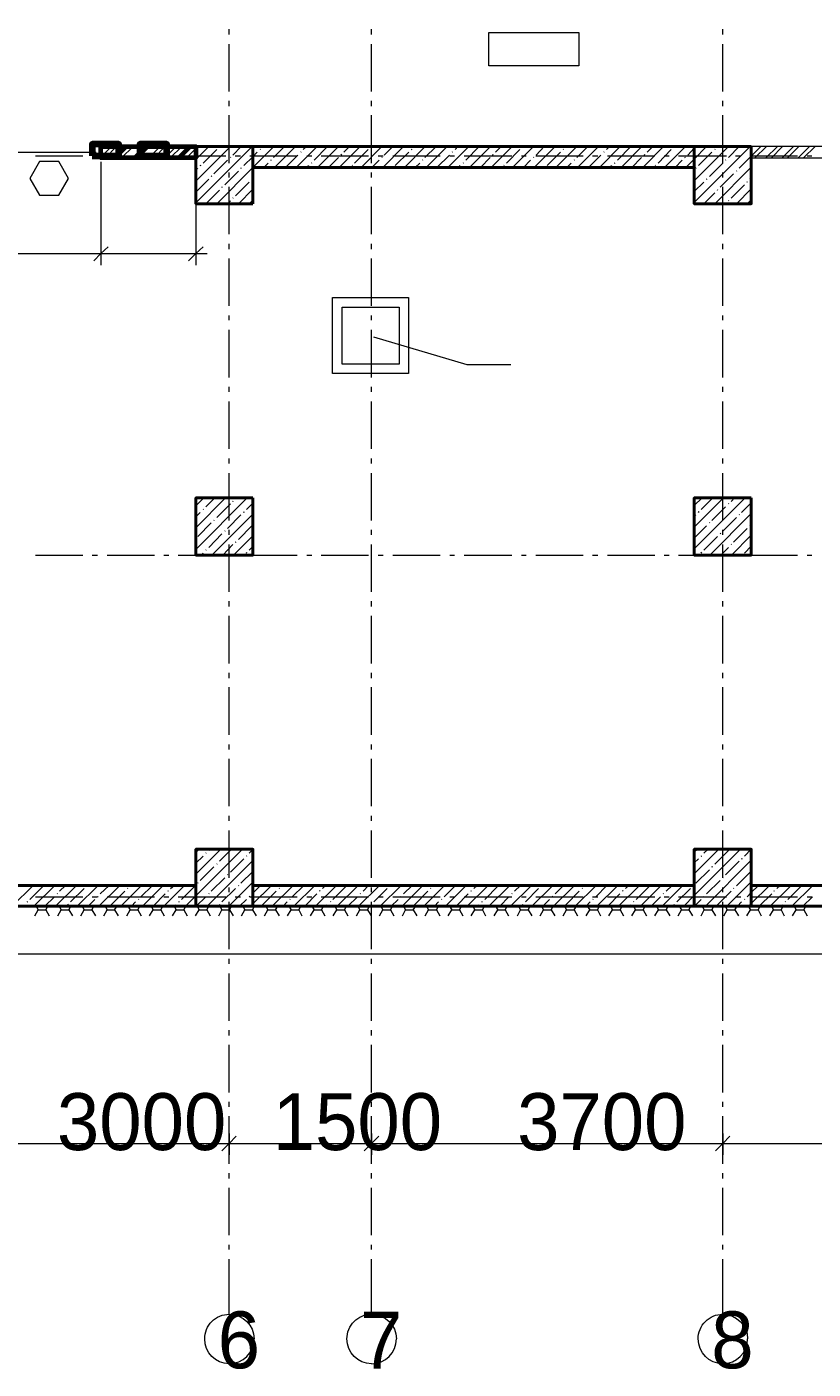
# Model space of a CAD drawing. Header units: millimetres. Extents: x -249154 to 415037, y -45458 to 354837.
# Drawn here: x -215240 to -206951, y -3469 to 10678 of the extents above; entities that cross this region are included whole.
import ezdxf

# ---------------------------------------------------------------- set-up
doc = ezdxf.new("R2010")
doc.units = ezdxf.units.MM
doc.layers.add('501 заделка отвертсии ком', color=5, linetype='Continuous', lineweight=158)
doc.layers.add('6.1.2) Кирпич 4 вып 60 п.', color=30, linetype='Continuous', lineweight=60)

msp = doc.modelspace()

# ---------------------------------------------------------------- hatches: boundary and pattern name
at = {"layer": '6.1.2) Кирпич 4 вып 60 п.', "ltscale": 0.5}
h = msp.add_hatch(dxfattribs=at)
h.set_pattern_fill('ANSI32', color=256, scale=50)
h.paths.add_polyline_path([(-203701.9, 12419.5), (-203820.5, 12419.5), (-203820.5, 15300.2), (-203701.9, 15300.2)])
h.paths.add_polyline_path([(-209903.9, 12419.5), (-203820.5, 12419.5), (-203820.5, 12538.1), (-209903.9, 12538.1)])
h.paths.add_polyline_path([(-214458, 9415.9), (-213458.2, 9415.9), (-213458.2, 9297.3), (-214458, 9297.3)])
h.paths.add_polyline_path([(-215559.5, 9415.9), (-217359.9, 9415.9), (-217359.9, 9297.3), (-215559.5, 9297.3)])
h.paths.add_polyline_path([(-210403.8, 12419.5), (-215911.1, 12419.5), (-215911.1, 12533.9), (-210403.8, 12533.9)])
h.paths.add_polyline_path([(-221863.1, 9297.3), (-217961.5, 9297.3), (-217961.5, 9415.9), (-221863.1, 9415.9)])
h.paths.add_polyline_path([(-226396, 9415.9), (-222464.7, 9415.9), (-222464.7, 9297.3), (-226396, 9297.3)])
h.paths.add_polyline_path([(-219020.5, 12538.1), (-216411, 12538.1), (-216411, 12419.5), (-219020.5, 12419.5)])
h.paths.add_polyline_path([(-223362.8, 12419.5), (-220126.2, 12419.5), (-220126.2, 12538.1), (-223362.8, 12538.1)])
h.paths.add_polyline_path([(-223362.8, 12919.4), (-223485.7, 12919.4), (-223485.7, 16122.1), (-223362.8, 16122.1)])
h.paths.add_polyline_path([(-226069.8, 12419.5), (-223866.9, 12419.5), (-223866.9, 12538.1), (-226069.8, 12538.1)])

# ---------------------------------------------------------------- linework, layer by layer
at = {"lineweight": 9}
for points in [[(-191611.4, 25247.2), (-191611.4, 25649.6), (-195996, 25649.6), (-195996, 29131.9), (-230738.3, 29131.9), (-230738.3, 909.4), (-191611.4, 909.4), (-191611.4, 1307.6)], [(-213106.6, 10597.9), (-213106.6, 10653)], [(-211606.9, 10597.9), (-211606.9, 10653)], [(-207904.4, 10597.9), (-207904.4, 10653)], [(-213106.6, 9996.3), (-213106.6, 10496.2)], [(-211606.9, 9996.3), (-211606.9, 10496.2)], [(-207904.4, 9996.3), (-207904.4, 10496.2)], [(-213106.6, 9843.8), (-213106.6, 9898.9)], [(-211606.9, 9843.8), (-211606.9, 9898.9)], [(-207904.4, 9843.8), (-207904.4, 9898.9)], [(-213106.6, 9242.2), (-213106.6, 9746.4)], [(-211606.9, 9242.2), (-211606.9, 9746.4)], [(-207904.4, 9242.2), (-207904.4, 9746.4)], [(-215508.6, 9356.6), (-214508.8, 9356.6)], [(-214458, 9305.8), (-214347.9, 9415.9)], [(-214411.4, 9297.3), (-214292.8, 9415.9)], [(-214297, 9297.3), (-214178.4, 9415.9)], [(-214242, 9297.3), (-214119.1, 9415.9)], [(-214127.6, 9297.3), (-214004.7, 9415.9)], [(-214068.3, 9297.3), (-213949.6, 9415.9)], [(-213953.9, 9297.3), (-213835.3, 9415.9)], [(-213898.8, 9297.3), (-213780.2, 9415.9)], [(-213784.4, 9297.3), (-213665.8, 9415.9)], [(-213729.4, 9297.3), (-213606.5, 9415.9)], [(-213615, 9297.3), (-213492.1, 9415.9)], [(-213555.7, 9297.3), (-213458.2, 9394.8)], [(-213458.2, 9280.4), (-213322.7, 9415.9)], [(-213458.2, 9051.6), (-213093.9, 9415.9)], [(-213458.2, 8822.9), (-212865.1, 9415.9)], [(-213458.2, 9394.8), (-213437, 9415.9)], [(-213382, 9242.2), (-213237.9, 9386.3)], [(-213237.9, 8814.4), (-212856.7, 9195.6), (-212636.4, 9415.9)], [(-213208.3, 9415.9), (-213208.3, 9415.9)], [(-213068.5, 9327), (-212979.5, 9415.9)], [(-212954.1, 9216.8), (-212856.7, 9310), (-212810.1, 9356.6)], [(-212780.4, 9386.3), (-212776.2, 9390.5)], [(-212755, 9415.9), (-212750.8, 9415.9)], [(-212640.6, 9301.6), (-212522, 9415.9)], [(-212627.9, 9195.6), (-212407.6, 9415.9)], [(-212399.1, 9195.6), (-212178.9, 9415.9)], [(-212352.5, 9356.6), (-212348.3, 9360.9)], [(-212327.1, 9386.3), (-212293.2, 9415.9)], [(-212212.7, 9271.9), (-212068.7, 9415.9)], [(-212174.6, 9195.6), (-211954.3, 9415.9)], [(-211945.9, 9195.6), (-211725.6, 9415.9)], [(-211899.3, 9356.6), (-211839.9, 9415.9)], [(-211784.9, 9242.2), (-211640.8, 9386.3)], [(-211717.1, 9195.6), (-211496.8, 9415.9)], [(-211611.2, 9415.9), (-211611.2, 9415.9)], [(-211488.3, 9195.6), (-211268, 9415.9)], [(-211471.4, 9327), (-211382.4, 9415.9)], [(-211357, 9216.8), (-211213, 9356.6)], [(-211259.6, 9195.6), (-211039.3, 9415.9)], [(-211183.3, 9386.3), (-211179.1, 9390.5)], [(-211153.7, 9415.9), (-211153.7, 9415.9)], [(-211043.5, 9301.6), (-210924.9, 9415.9)], [(-211030.8, 9195.6), (-210810.5, 9415.9)], [(-210802, 9195.6), (-210581.8, 9415.9)], [(-210755.4, 9356.6), (-210751.2, 9360.9)], [(-210725.8, 9386.3), (-210696.1, 9415.9)], [(-210611.4, 9271.9), (-210471.6, 9415.9)], [(-210573.3, 9195.6), (-210353, 9415.9)], [(-210344.5, 9195.6), (-210124.2, 9415.9)], [(-210297.9, 9356.6), (-210238.6, 9415.9)], [(-210183.5, 9242.2), (-210043.7, 9386.3)], [(-210120, 9195.6), (-209899.7, 9415.9)], [(-210014.1, 9415.9), (-210014.1, 9415.9)], [(-209891.2, 9195.6), (-209670.9, 9415.9)], [(-209870, 9327), (-209785.3, 9415.9)], [(-209755.7, 9216.8), (-209615.9, 9356.6)], [(-209662.5, 9195.6), (-209442.2, 9415.9)], [(-209586.2, 9386.3), (-209582, 9390.5)], [(-209556.6, 9415.9), (-209556.6, 9415.9)], [(-209442.2, 9301.6), (-209327.8, 9415.9)], [(-209433.7, 9195.6), (-209213.4, 9415.9)], [(-209204.9, 9195.6), (-208984.7, 9415.9)], [(-209158.3, 9356.6), (-209154.1, 9360.9)], [(-209128.7, 9386.3), (-209099, 9415.9)], [(-209014.3, 9271.9), (-208874.5, 9415.9)], [(-208976.2, 9195.6), (-208755.9, 9415.9)], [(-208747.4, 9195.6), (-208527.1, 9415.9)], [(-208700.8, 9356.6), (-208641.5, 9415.9)], [(-208586.4, 9242.2), (-208446.6, 9386.3)], [(-208518.7, 9195.6), (-208298.4, 9415.9)], [(-208417, 9415.9), (-208412.7, 9415.9)], [(-208294.1, 9195.6), (-208205.2, 9284.6), (-208073.8, 9415.9)], [(-208272.9, 9327), (-208205.2, 9399), (-208188.2, 9415.9)], [(-208205.2, 9055.8), (-207845.1, 9415.9)], [(-208205.2, 8827.1), (-207616.3, 9415.9)], [(-208158.6, 9216.8), (-208018.8, 9356.6)], [(-207989.1, 9386.3), (-207984.9, 9390.5)], [(-207959.5, 9415.9), (-207959.5, 9415.9)], [(-207845.1, 9301.6), (-207730.7, 9415.9)], [(-207603.6, 9314.3), (-207501.9, 9415.9)], [(-207565.5, 9297.3), (-207442.6, 9415.9)], [(-207451.1, 9297.3), (-207328.2, 9415.9)], [(-207391.8, 9297.3), (-207273.2, 9415.9)], [(-207277.4, 9297.3), (-207158.8, 9415.9)], [(-207222.3, 9297.3), (-207103.7, 9415.9)], [(-207108, 9297.3), (-206989.3, 9415.9)], [(-207052.9, 9297.3), (-206930, 9415.9)], [(-215148.5, 9318.5), (-214648.6, 9318.5)], [(-214551.2, 9318.5), (-214496.1, 9318.5)], [(-214458, 9255), (-214458, 8289.1), (-214458, 8166.2)], [(-214394.5, 9318.5), (-213894.6, 9318.5)], [(-213797.1, 9318.5), (-213742.1, 9318.5)], [(-213644.6, 9318.5), (-213140.5, 9318.5)], [(-213411.6, 9216.8), (-213403.2, 9221.1)], [(-213267.6, 9127.9), (-213123.6, 9271.9)], [(-213093.9, 9301.6), (-213089.7, 9305.8)], [(-213043.1, 9318.5), (-212988, 9318.5)], [(-212890.6, 9318.5), (-212390.7, 9318.5)], [(-212742.3, 9195.6), (-212695.7, 9242.2)], [(-212666, 9271.9), (-212661.8, 9276.1)], [(-212513.5, 9195.6), (-212382.2, 9327)], [(-212289, 9318.5), (-212233.9, 9318.5)], [(-212284.8, 9195.6), (-212267.8, 9216.8)], [(-212238.2, 9242.2), (-212233.9, 9246.5)], [(-212136.5, 9318.5), (-211636.6, 9318.5)], [(-212060.2, 9195.6), (-211954.3, 9301.6)], [(-211924.7, 9327), (-211920.4, 9335.4)], [(-211810.3, 9216.8), (-211806.1, 9221.1)], [(-211602.7, 9195.6), (-211526.5, 9271.9)], [(-211534.9, 9318.5), (-211484.1, 9318.5)], [(-211496.8, 9301.6), (-211492.6, 9305.8)], [(-211382.4, 9318.5), (-210882.5, 9318.5)], [(-211145.2, 9195.6), (-211098.6, 9242.2)], [(-211068.9, 9271.9), (-211064.7, 9276.1)], [(-210916.4, 9195.6), (-210785.1, 9327)], [(-210780.9, 9318.5), (-210730, 9318.5)], [(-210687.7, 9195.6), (-210670.7, 9216.8)], [(-210641.1, 9242.2), (-210636.8, 9246.5)], [(-210628.4, 9318.5), (-210128.5, 9318.5)], [(-210458.9, 9195.6), (-210357.2, 9301.6)], [(-210327.6, 9327), (-210323.3, 9335.4)], [(-210213.2, 9216.8), (-210209, 9221.1)], [(-210026.8, 9318.5), (-209976, 9318.5)], [(-210005.6, 9195.6), (-209929.4, 9271.9)], [(-209899.7, 9301.6), (-209895.5, 9305.8)], [(-209874.3, 9318.5), (-209374.4, 9318.5)], [(-209548.1, 9195.6), (-209501.5, 9242.2)], [(-209471.8, 9271.9), (-209467.6, 9276.1)], [(-209319.3, 9195.6), (-209188, 9327)], [(-209277, 9318.5), (-209221.9, 9318.5)], [(-209120.2, 9318.5), (-208620.3, 9318.5)], [(-209090.6, 9195.6), (-209073.6, 9216.8)], [(-209044, 9242.2), (-209039.7, 9246.5)], [(-208861.8, 9195.6), (-208760.1, 9301.6)], [(-208730.5, 9327), (-208726.2, 9335.4)], [(-208616.1, 9216.8), (-208611.9, 9221.1)], [(-208522.9, 9318.5), (-208467.8, 9318.5)], [(-208404.3, 9195.6), (-208332.3, 9271.9)], [(-208370.4, 9318.5), (-207866.3, 9318.5)], [(-208302.6, 9301.6), (-208298.4, 9305.8)], [(-208044.2, 9102.4), (-207904.4, 9242.2)], [(-207989.1, 8814.4), (-207603.6, 9199.9)], [(-207874.7, 9271.9), (-207870.5, 9276.1)], [(-207768.8, 9318.5), (-207713.7, 9318.5)], [(-207730.7, 9187.2), (-207603.6, 9314.3)], [(-207616.3, 9318.5), (-207116.4, 9318.5)], [(-207014.8, 9318.5), (-206963.9, 9318.5)], [(-213458.2, 9166), (-213437, 9187.2)], [(-213458.2, 8937.2), (-213322.7, 9072.8)], [(-213297.2, 9102.4), (-213288.8, 9106.7)], [(-213153.2, 9013.5), (-213009.2, 9157.5)], [(-213106.6, 9089.7), (-213106.6, 9144.8)], [(-212983.8, 9187.2), (-212975.3, 9191.4)], [(-212869.4, 9072.8), (-212860.9, 9077)], [(-211606.9, 9089.7), (-211606.9, 9144.8)], [(-208188.2, 9187.2), (-208184, 9191.4)], [(-208073.8, 9072.8), (-208069.6, 9077)], [(-207929.8, 8988.1), (-207790, 9127.9)], [(-207904.4, 9089.7), (-207904.4, 9144.8)], [(-207760.3, 9157.5), (-207756.1, 9161.8)], [(-207616.3, 9072.8), (-207603.6, 9085.5)], [(-213352.3, 8814.4), (-213208.3, 8958.4)], [(-213182.9, 8988.1), (-213178.6, 8992.3)], [(-213106.6, 8492.4), (-213106.6, 8992.3)], [(-213038.8, 8899.1), (-212894.8, 9043.1)], [(-213009.2, 8814.4), (-212856.7, 8966.9)], [(-211606.9, 8492.4), (-211606.9, 8992.3)], [(-208205.2, 8941.5), (-208103.5, 9043.1)], [(-208103.5, 8814.4), (-207989.1, 8928.8)], [(-207959.5, 8958.4), (-207955.2, 8962.7)], [(-207904.4, 8492.4), (-207904.4, 8992.3)], [(-207815.4, 8873.7), (-207675.6, 9013.5)], [(-207760.3, 8814.4), (-207603.6, 8971.1)], [(-207646, 9043.1), (-207641.7, 9047.4)], [(-213458.2, 8814.4), (-213458.2, 8289.1), (-213458.2, 8166.2)], [(-213123.6, 8814.4), (-213093.9, 8844)], [(-213068.5, 8873.7), (-213064.2, 8877.9)], [(-212894.8, 8814.4), (-212856.7, 8852.5)], [(-207845.1, 8844), (-207840.8, 8848.3)], [(-207646, 8814.4), (-207603.6, 8856.7)], [(-213106.6, 8335.7), (-213106.6, 8390.7)], [(-211606.9, 8335.7), (-211606.9, 8390.7)], [(-207904.4, 8335.7), (-207904.4, 8390.7)], [(-215678.1, 8289.1), (-214458, 8289.1), (-213339.6, 8289.1)], [(-213106.6, 7738.3), (-213106.6, 8238.2)], [(-211606.9, 7738.3), (-211606.9, 8238.2)], [(-207904.4, 7738.3), (-207904.4, 8238.2)], [(-213106.6, 7585.8), (-213106.6, 7636.7)], [(-211606.9, 7585.8), (-211606.9, 7636.7)], [(-207904.4, 7585.8), (-207904.4, 7636.7)], [(-213106.6, 6984.3), (-213106.6, 7484.2)], [(-211606.9, 6984.3), (-211606.9, 7484.2)], [(-211585.8, 7412.1), (-210602.9, 7119.8), (-210136.9, 7119.8)], [(-207904.4, 6984.3), (-207904.4, 7484.2)], [(-213106.6, 6831.8), (-213106.6, 6882.6)], [(-211606.9, 6831.8), (-211606.9, 6882.6)], [(-207904.4, 6831.8), (-207904.4, 6882.6)], [(-213106.6, 6230.2), (-213106.6, 6730.1)], [(-211606.9, 6230.2), (-211606.9, 6730.1)], [(-207904.4, 6230.2), (-207904.4, 6730.1)], [(-213106.6, 6077.7), (-213106.6, 6128.5)], [(-211606.9, 6077.7), (-211606.9, 6128.5)], [(-207904.4, 6077.7), (-207904.4, 6128.5)], [(-213106.6, 5476.1), (-213106.6, 5976)], [(-211606.9, 5476.1), (-211606.9, 5976)], [(-207904.4, 5476.1), (-207904.4, 5976)], [(-213458.2, 5628.6), (-213373.5, 5713.4)], [(-213458.2, 5399.9), (-213144.7, 5713.4)], [(-213458.2, 5171.1), (-212916, 5713.4)], [(-213352.3, 5620.2), (-213259.1, 5713.4)], [(-213068.5, 5675.2), (-213064.2, 5683.7)], [(-213038.8, 5704.9), (-213030.4, 5713.4)], [(-208205.2, 5632.9), (-208120.4, 5713.4)], [(-208205.2, 5404.1), (-207895.9, 5713.4)], [(-208205.2, 5175.4), (-207667.1, 5713.4)], [(-208133.1, 5590.5), (-208010.3, 5713.4)], [(-207815.4, 5675.2), (-207781.5, 5713.4)], [(-207705.3, 5560.9), (-207603.6, 5662.5)], [(-213458.2, 5514.3), (-213411.6, 5560.9)], [(-213382, 5590.5), (-213377.7, 5594.8)], [(-213288.8, 5111.8), (-212856.7, 5543.9)], [(-213237.9, 5505.8), (-213093.9, 5649.8)], [(-213123.6, 5391.4), (-212983.8, 5535.4)], [(-212954.1, 5560.9), (-212949.9, 5569.3)], [(-212924.5, 5590.5), (-212856.7, 5658.3)], [(-208205.2, 5518.5), (-208188.2, 5535.4)], [(-208158.6, 5560.9), (-208154.3, 5569.3)], [(-208039.9, 5111.8), (-207603.6, 5548.2)], [(-208018.8, 5476.1), (-207874.7, 5620.2)], [(-207845.1, 5649.8), (-207840.8, 5654.1)], [(-207730.7, 5535.4), (-207726.5, 5539.7)], [(-213437, 5306.7), (-213297.2, 5450.7)], [(-213267.6, 5476.1), (-213263.4, 5480.4)], [(-213106.6, 5323.6), (-213106.6, 5378.7)], [(-213009.2, 5277), (-212869.4, 5421.1)], [(-211606.9, 5323.6), (-211606.9, 5378.7)], [(-208205.2, 5289.7), (-208073.8, 5421.1)], [(-208044.2, 5450.7), (-208039.9, 5455)], [(-207904.4, 5361.8), (-207760.3, 5505.8)], [(-207904.4, 5323.6), (-207904.4, 5378.7)], [(-207790, 5247.4), (-207646, 5391.4)], [(-207616.3, 5421.1), (-207612.1, 5425.3)], [(-213322.7, 5192.3), (-213182.9, 5336.3)], [(-213153.2, 5361.8), (-213149, 5366)], [(-213060, 5111.8), (-212856.7, 5315.2)], [(-213038.8, 5247.4), (-213034.6, 5251.6)], [(-208103.5, 5162.7), (-207959.5, 5306.7)], [(-207929.8, 5336.3), (-207925.6, 5340.6)], [(-207811.2, 5111.8), (-207603.6, 5319.4)], [(-215148.5, 5111.8), (-214648.6, 5111.8)], [(-214551.2, 5111.8), (-214496.1, 5111.8)], [(-214394.5, 5111.8), (-213894.6, 5111.8)], [(-213797.1, 5111.8), (-213742.1, 5111.8)], [(-213644.6, 5111.8), (-213140.5, 5111.8)], [(-213403.2, 5111.8), (-213382, 5133)], [(-213352.3, 5162.7), (-213348.1, 5166.9)], [(-213174.4, 5111.8), (-213068.5, 5222)], [(-213106.6, 4722.1), (-213106.6, 5222)], [(-213043.1, 5111.8), (-212988, 5111.8)], [(-212924.5, 5133), (-212920.2, 5141.5)], [(-212894.8, 5162.7), (-212856.7, 5200.8)], [(-212890.6, 5111.8), (-212390.7, 5111.8)], [(-212289, 5111.8), (-212233.9, 5111.8)], [(-212136.5, 5111.8), (-211636.6, 5111.8)], [(-211606.9, 4722.1), (-211606.9, 5222)], [(-211534.9, 5111.8), (-211484.1, 5111.8)], [(-211382.4, 5111.8), (-210882.5, 5111.8)], [(-210780.9, 5111.8), (-210730, 5111.8)], [(-210628.4, 5111.8), (-210128.5, 5111.8)], [(-210026.8, 5111.8), (-209976, 5111.8)], [(-209874.3, 5111.8), (-209374.4, 5111.8)], [(-209277, 5111.8), (-209221.9, 5111.8)], [(-209120.2, 5111.8), (-208620.3, 5111.8)], [(-208522.9, 5111.8), (-208467.8, 5111.8)], [(-208370.4, 5111.8), (-207866.3, 5111.8)], [(-208133.1, 5133), (-208124.7, 5141.5)], [(-207925.6, 5111.8), (-207845.1, 5192.3)], [(-207904.4, 4722.1), (-207904.4, 5222)], [(-207815.4, 5222), (-207811.2, 5226.2)], [(-207768.8, 5111.8), (-207713.7, 5111.8)], [(-207675.6, 5133), (-207603.6, 5205)], [(-207616.3, 5111.8), (-207116.4, 5111.8)], [(-207014.8, 5111.8), (-206963.9, 5111.8)], [(-213106.6, 4569.6), (-213106.6, 4624.6)], [(-211606.9, 4569.6), (-211606.9, 4624.6)], [(-207904.4, 4569.6), (-207904.4, 4624.6)], [(-213106.6, 3968), (-213106.6, 4472.1)], [(-211606.9, 3968), (-211606.9, 4472.1)], [(-207904.4, 3968), (-207904.4, 4472.1)], [(-213106.6, 3815.5), (-213106.6, 3870.6)], [(-211606.9, 3815.5), (-211606.9, 3870.6)], [(-207904.4, 3815.5), (-207904.4, 3870.6)], [(-213106.6, 3218.2), (-213106.6, 3718.1)], [(-211606.9, 3218.2), (-211606.9, 3718.1)], [(-207904.4, 3218.2), (-207904.4, 3718.1)], [(-213106.6, 3061.4), (-213106.6, 3116.5)], [(-211606.9, 3061.4), (-211606.9, 3116.5)], [(-207904.4, 3061.4), (-207904.4, 3116.5)], [(-213106.6, 2464.1), (-213106.6, 2964)], [(-211606.9, 2464.1), (-211606.9, 2964)], [(-207904.4, 2464.1), (-207904.4, 2964)], [(-213106.6, 2311.6), (-213106.6, 2362.4)], [(-211606.9, 2311.6), (-211606.9, 2362.4)], [(-207904.4, 2311.6), (-207904.4, 2362.4)], [(-213106.6, 1710), (-213106.6, 2209.9)], [(-211606.9, 1710), (-211606.9, 2209.9)], [(-207904.4, 1710), (-207904.4, 2209.9)], [(-213568.4, 1409.2), (-213458.2, 1519.4), (-212966.8, 2010.8)], [(-213458.2, 1976.9), (-213424.3, 2010.8)], [(-213458.2, 1748.2), (-213195.6, 2010.8)], [(-213322.7, 1998.1), (-213310, 2010.8)], [(-213208.3, 1883.7), (-213081.2, 2010.8)], [(-212894.8, 1968.4), (-212856.7, 2006.6)], [(-208315.3, 1409.2), (-208205.2, 1523.6), (-207718, 2010.8)], [(-208205.2, 1981.2), (-208171.3, 2010.8)], [(-208205.2, 1752.4), (-207946.7, 2010.8)], [(-208103.5, 1968.4), (-208056.9, 2010.8)], [(-207989.1, 1854.1), (-207845.1, 1998.1)], [(-207675.6, 1938.8), (-207603.6, 2010.8)], [(-213458.2, 1862.5), (-213382, 1938.8)], [(-213352.3, 1968.4), (-213348.1, 1972.7)], [(-213339.6, 1409.2), (-212856.7, 1892.2)], [(-213237.9, 1854.1), (-213233.7, 1858.3)], [(-213093.9, 1769.3), (-212954.1, 1909.1)], [(-212924.5, 1938.8), (-212920.2, 1943)], [(-208205.2, 1866.8), (-208158.6, 1909.1)], [(-208133.1, 1938.8), (-208124.7, 1943)], [(-208086.5, 1409.2), (-207603.6, 1896.4)], [(-207874.7, 1739.7), (-207730.7, 1883.7)], [(-207705.3, 1909.1), (-207696.8, 1913.4)], [(-213411.6, 1680.4), (-213267.6, 1824.4)], [(-213297.2, 1570.2), (-213153.2, 1710)], [(-213123.6, 1739.7), (-213119.3, 1743.9)], [(-212983.8, 1655), (-212856.7, 1777.8)], [(-208188.2, 1655), (-208044.2, 1794.8)], [(-208018.8, 1824.4), (-208010.3, 1828.6)], [(-207904.4, 1710), (-207900.1, 1714.3)], [(-207760.3, 1625.3), (-207616.3, 1769.3)], [(-215394.2, 1409.2), (-215173.9, 1629.5)], [(-215207.8, 1481.3), (-215063.8, 1625.3)], [(-215165.5, 1409.2), (-214945.2, 1629.5)], [(-214936.7, 1409.2), (-214716.4, 1629.5)], [(-214894.3, 1570.2), (-214830.8, 1629.5)], [(-214780, 1455.8), (-214635.9, 1595.6)], [(-214708, 1409.2), (-214487.7, 1629.5)], [(-214606.3, 1625.3), (-214602, 1629.5)], [(-214479.2, 1409.2), (-214258.9, 1629.5)], [(-214466.5, 1540.6), (-214373.3, 1629.5)], [(-214352.1, 1426.2), (-214208.1, 1570.2)], [(-214250.4, 1409.2), (-214030.1, 1629.5)], [(-214178.4, 1595.6), (-214174.2, 1599.9)], [(-214153, 1625.3), (-214144.5, 1629.5)], [(-214038.6, 1510.9), (-213915.8, 1629.5)], [(-214021.7, 1409.2), (-213801.4, 1629.5)], [(-213797.1, 1409.2), (-213576.8, 1629.5)], [(-213750.5, 1570.2), (-213746.3, 1574.5)], [(-213725.1, 1595.6), (-213687, 1629.5)], [(-213610.7, 1481.3), (-213466.7, 1625.3)], [(-213437, 1655), (-213432.8, 1659.2)], [(-213182.9, 1455.8), (-213038.8, 1595.6)], [(-213110.8, 1409.2), (-212856.7, 1663.4)], [(-213106.6, 1557.5), (-213106.6, 1608.4)], [(-213009.2, 1625.3), (-213004.9, 1629.5)], [(-212882.1, 1409.2), (-212856.7, 1434.7), (-212661.8, 1629.5)], [(-212869.4, 1540.6), (-212856.7, 1549), (-212776.2, 1629.5)], [(-212755, 1426.2), (-212611, 1570.2)], [(-212653.3, 1409.2), (-212433, 1629.5)], [(-212581.3, 1595.6), (-212577.1, 1599.9)], [(-212551.7, 1625.3), (-212547.4, 1629.5)], [(-212441.5, 1510.9), (-212318.7, 1629.5)], [(-212424.6, 1409.2), (-212204.3, 1629.5)], [(-212195.8, 1409.2), (-211975.5, 1629.5)], [(-212153.4, 1570.2), (-212149.2, 1574.5)], [(-212123.8, 1595.6), (-212089.9, 1629.5)], [(-212013.6, 1481.3), (-211869.6, 1625.3)], [(-211967, 1409.2), (-211746.7, 1629.5)], [(-211742.5, 1409.2), (-211522.2, 1629.5)], [(-211695.9, 1570.2), (-211636.6, 1629.5)], [(-211606.9, 1557.5), (-211606.9, 1608.4)], [(-211581.5, 1455.8), (-211441.7, 1595.6)], [(-211513.7, 1409.2), (-211293.5, 1629.5)], [(-211412.1, 1625.3), (-211407.8, 1629.5)], [(-211285, 1409.2), (-211064.7, 1629.5)], [(-211268, 1540.6), (-211179.1, 1629.5)], [(-211153.7, 1426.2), (-211013.9, 1570.2)], [(-211056.2, 1409.2), (-210835.9, 1629.5)], [(-210984.2, 1595.6), (-210980, 1599.9)], [(-210954.6, 1625.3), (-210950.3, 1629.5)], [(-210840.2, 1510.9), (-210721.6, 1629.5)], [(-210827.5, 1409.2), (-210607.2, 1629.5)], [(-210598.7, 1409.2), (-210378.4, 1629.5)], [(-210556.3, 1570.2), (-210552.1, 1574.5)], [(-210526.7, 1595.6), (-210492.8, 1629.5)], [(-210412.3, 1481.3), (-210272.5, 1625.3)], [(-210369.9, 1409.2), (-210149.6, 1629.5)], [(-210141.2, 1409.2), (-209920.9, 1629.5)], [(-210098.8, 1570.2), (-210035.3, 1629.5)], [(-209984.4, 1455.8), (-209844.6, 1595.6)], [(-209916.6, 1409.2), (-209696.4, 1629.5)], [(-209815, 1625.3), (-209810.7, 1629.5)], [(-209687.9, 1409.2), (-209467.6, 1629.5)], [(-209670.9, 1540.6), (-209582, 1629.5)], [(-209556.6, 1426.2), (-209416.8, 1570.2)], [(-209459.1, 1409.2), (-209238.8, 1629.5)], [(-209387.1, 1595.6), (-209382.9, 1599.9)], [(-209357.4, 1625.3), (-209353.2, 1629.5)], [(-209243.1, 1510.9), (-209124.5, 1629.5)], [(-209230.4, 1409.2), (-209010.1, 1629.5)], [(-209001.6, 1409.2), (-208781.3, 1629.5)], [(-208959.2, 1570.2), (-208955, 1574.5)], [(-208929.6, 1595.6), (-208895.7, 1629.5)], [(-208815.2, 1481.3), (-208671.2, 1625.3)], [(-208772.8, 1409.2), (-208552.5, 1629.5)], [(-208544.1, 1409.2), (-208323.8, 1629.5)], [(-208501.7, 1570.2), (-208438.2, 1629.5)], [(-208387.3, 1455.8), (-208243.3, 1595.6)], [(-208217.9, 1625.3), (-208213.6, 1629.5)], [(-208073.8, 1540.6), (-207929.8, 1680.4)], [(-207959.5, 1426.2), (-207815.4, 1570.2)], [(-207904.4, 1557.5), (-207904.4, 1608.4)], [(-207862, 1409.2), (-207603.6, 1667.7)], [(-207790, 1595.6), (-207785.8, 1599.9)], [(-207646, 1510.9), (-207603.6, 1553.3), (-207527.3, 1629.5)], [(-207633.3, 1409.2), (-207603.6, 1438.9), (-207413, 1629.5)], [(-207404.5, 1409.2), (-207184.2, 1629.5)], [(-207362.1, 1570.2), (-207357.9, 1574.5)], [(-207332.5, 1595.6), (-207298.6, 1629.5)], [(-207218.1, 1481.3), (-207074.1, 1625.3)], [(-207175.7, 1409.2), (-206955.4, 1629.5)], [(-215237.5, 1455.8), (-215229, 1460.1)], [(-215148.5, 1510.9), (-214648.6, 1510.9)], [(-215051.1, 1409.2), (-214949.4, 1510.9)], [(-214919.8, 1540.6), (-214915.5, 1544.8)], [(-214809.6, 1426.2), (-214801.2, 1430.4)], [(-214593.6, 1409.2), (-214521.6, 1481.3)], [(-214551.2, 1510.9), (-214496.1, 1510.9)], [(-214491.9, 1510.9), (-214487.7, 1515.2)], [(-214394.5, 1510.9), (-213894.6, 1510.9)], [(-214136, 1409.2), (-214093.7, 1455.8)], [(-214064, 1481.3), (-214059.8, 1485.5)], [(-213907.3, 1409.2), (-213780.2, 1540.6)], [(-213797.1, 1510.9), (-213742.1, 1510.9)], [(-213682.8, 1409.2), (-213665.8, 1426.2)], [(-213644.6, 1510.9), (-213140.5, 1510.9)], [(-213636.2, 1455.8), (-213631.9, 1460.1)], [(-213454, 1409.2), (-213352.3, 1510.9)], [(-213322.7, 1540.6), (-213318.4, 1544.8)], [(-213208.3, 1426.2), (-213204, 1430.4)], [(-213106.6, 956), (-213106.6, 1455.8)], [(-213043.1, 1510.9), (-212988, 1510.9)], [(-212996.5, 1409.2), (-212924.5, 1481.3)], [(-212894.8, 1510.9), (-212890.6, 1515.2)], [(-212890.6, 1510.9), (-212390.7, 1510.9)], [(-212538.9, 1409.2), (-212496.6, 1455.8)], [(-212466.9, 1481.3), (-212462.7, 1485.5)], [(-212310.2, 1409.2), (-212183.1, 1540.6)], [(-212289, 1510.9), (-212233.9, 1510.9)], [(-212136.5, 1510.9), (-211636.6, 1510.9)], [(-212081.4, 1409.2), (-212068.7, 1426.2)], [(-212039.1, 1455.8), (-212034.8, 1460.1)], [(-211856.9, 1409.2), (-211755.2, 1510.9)], [(-211725.6, 1540.6), (-211721.3, 1544.8)], [(-211611.2, 1426.2), (-211606.9, 1430.4)], [(-211606.9, 956), (-211606.9, 1455.8)], [(-211534.9, 1510.9), (-211484.1, 1510.9)], [(-211399.4, 1409.2), (-211327.3, 1481.3)], [(-211382.4, 1510.9), (-210882.5, 1510.9)], [(-211297.7, 1510.9), (-211293.5, 1515.2)], [(-210941.8, 1409.2), (-210899.5, 1455.8)], [(-210869.8, 1481.3), (-210865.6, 1485.5)], [(-210780.9, 1510.9), (-210730, 1510.9)], [(-210713.1, 1409.2), (-210586, 1540.6)], [(-210628.4, 1510.9), (-210128.5, 1510.9)], [(-210484.3, 1409.2), (-210471.6, 1426.2)], [(-210442, 1455.8), (-210437.7, 1460.1)], [(-210255.6, 1409.2), (-210158.1, 1510.9)], [(-210128.5, 1540.6), (-210124.2, 1544.8)], [(-210026.8, 1510.9), (-209976, 1510.9)], [(-210014.1, 1426.2), (-210009.8, 1430.4)], [(-209874.3, 1510.9), (-209374.4, 1510.9)], [(-209802.3, 1409.2), (-209730.2, 1481.3)], [(-209700.6, 1510.9), (-209696.4, 1515.2)], [(-209344.7, 1409.2), (-209302.4, 1455.8)], [(-209277, 1510.9), (-209221.9, 1510.9)], [(-209272.7, 1481.3), (-209268.5, 1485.5)], [(-209120.2, 1510.9), (-208620.3, 1510.9)], [(-209116, 1409.2), (-208988.9, 1540.6)], [(-208887.2, 1409.2), (-208874.5, 1426.2)], [(-208844.9, 1455.8), (-208840.6, 1460.1)], [(-208658.5, 1409.2), (-208561, 1510.9)], [(-208531.4, 1540.6), (-208527.1, 1544.8)], [(-208522.9, 1510.9), (-208467.8, 1510.9)], [(-208417, 1426.2), (-208412.7, 1430.4)], [(-208370.4, 1510.9), (-207866.3, 1510.9)], [(-208200.9, 1409.2), (-208133.1, 1481.3)], [(-208103.5, 1510.9), (-208099.3, 1515.2)], [(-207904.4, 956), (-207904.4, 1455.8)], [(-207768.8, 1510.9), (-207713.7, 1510.9)], [(-207747.6, 1409.2), (-207705.3, 1455.8)], [(-207675.6, 1481.3), (-207671.4, 1485.5)], [(-207616.3, 1510.9), (-207116.4, 1510.9)], [(-207518.9, 1409.2), (-207387.5, 1540.6)], [(-207290.1, 1409.2), (-207273.2, 1426.2)], [(-207247.8, 1455.8), (-207243.5, 1460.1)], [(-207061.4, 1409.2), (-206959.7, 1510.9)], [(-207014.8, 1510.9), (-206963.9, 1510.9)], [(-215157, 1307.6), (-215118.9, 1371.1)], [(-215140.1, 1409.2), (-215118.9, 1371.1), (-215038.4, 1371.1), (-215004.5, 1307.6)], [(-215038.4, 1371.1), (-215017.2, 1409.2)], [(-214911.3, 1307.6), (-214877.4, 1371.1)], [(-214898.6, 1409.2), (-214877.4, 1371.1), (-214796.9, 1371.1), (-214758.8, 1307.6)], [(-214796.9, 1371.1), (-214775.7, 1409.2)], [(-214669.8, 1307.6), (-214635.9, 1371.1)], [(-214657.1, 1409.2), (-214635.9, 1371.1), (-214555.4, 1371.1), (-214517.3, 1307.6)], [(-214555.4, 1371.1), (-214534.3, 1409.2)], [(-214428.4, 1307.6), (-214394.5, 1371.1)], [(-214415.6, 1409.2), (-214394.5, 1371.1), (-214314, 1371.1), (-214275.8, 1307.6)], [(-214314, 1371.1), (-214288.6, 1409.2)], [(-214186.9, 1307.6), (-214148.8, 1371.1)], [(-214174.2, 1409.2), (-214148.8, 1371.1), (-214068.3, 1371.1), (-214034.4, 1307.6)], [(-214068.3, 1371.1), (-214047.1, 1409.2)], [(-213945.4, 1307.6), (-213907.3, 1371.1)], [(-213928.5, 1409.2), (-213907.3, 1371.1), (-213826.8, 1371.1), (-213792.9, 1307.6)], [(-213826.8, 1371.1), (-213805.6, 1409.2)], [(-213703.9, 1307.6), (-213665.8, 1371.1)], [(-213687, 1409.2), (-213665.8, 1371.1), (-213585.3, 1371.1), (-213551.4, 1307.6)], [(-213585.3, 1371.1), (-213564.1, 1409.2)], [(-213462.5, 1307.6), (-213424.3, 1371.1)], [(-213445.5, 1409.2), (-213424.3, 1371.1), (-213343.8, 1371.1), (-213305.7, 1307.6)], [(-213343.8, 1371.1), (-213322.7, 1409.2)], [(-213216.8, 1307.6), (-213182.9, 1371.1)], [(-213204, 1409.2), (-213182.9, 1371.1), (-213102.4, 1371.1), (-213064.2, 1307.6)], [(-213102.4, 1371.1), (-213081.2, 1409.2)], [(-212975.3, 1307.6), (-212941.4, 1371.1)], [(-212962.6, 1409.2), (-212941.4, 1371.1), (-212860.9, 1371.1), (-212822.8, 1307.6)], [(-212860.9, 1371.1), (-212839.7, 1409.2)], [(-212733.8, 1307.6), (-212699.9, 1371.1)], [(-212721.1, 1409.2), (-212699.9, 1371.1), (-212619.4, 1371.1), (-212581.3, 1307.6)], [(-212619.4, 1371.1), (-212594, 1409.2)], [(-212492.3, 1307.6), (-212454.2, 1371.1)], [(-212479.6, 1409.2), (-212454.2, 1371.1), (-212373.7, 1371.1), (-212339.8, 1307.6)], [(-212373.7, 1371.1), (-212352.5, 1409.2)], [(-212250.9, 1307.6), (-212212.7, 1371.1)], [(-212233.9, 1409.2), (-212212.7, 1371.1), (-212132.3, 1371.1), (-212098.4, 1307.6)], [(-212132.3, 1371.1), (-212111.1, 1409.2)], [(-212009.4, 1307.6), (-211971.3, 1371.1)], [(-211992.5, 1409.2), (-211971.3, 1371.1), (-211890.8, 1371.1), (-211856.9, 1307.6)], [(-211890.8, 1371.1), (-211869.6, 1409.2)], [(-211763.7, 1307.6), (-211729.8, 1371.1)], [(-211751, 1409.2), (-211729.8, 1371.1), (-211649.3, 1371.1), (-211611.2, 1307.6)], [(-211649.3, 1371.1), (-211628.1, 1409.2)], [(-211522.2, 1307.6), (-211488.3, 1371.1)], [(-211509.5, 1409.2), (-211488.3, 1371.1), (-211407.8, 1371.1), (-211369.7, 1307.6)], [(-211407.8, 1371.1), (-211386.7, 1409.2)], [(-211280.7, 1307.6), (-211246.9, 1371.1)], [(-211268, 1409.2), (-211246.9, 1371.1), (-211166.4, 1371.1), (-211128.2, 1307.6)], [(-211166.4, 1371.1), (-211140.9, 1409.2)], [(-211039.3, 1307.6), (-211005.4, 1371.1)], [(-211026.6, 1409.2), (-211005.4, 1371.1), (-210920.7, 1371.1), (-210886.8, 1307.6)], [(-210920.7, 1371.1), (-210899.5, 1409.2)], [(-210797.8, 1307.6), (-210759.7, 1371.1)], [(-210785.1, 1409.2), (-210759.7, 1371.1), (-210679.2, 1371.1), (-210645.3, 1307.6)], [(-210679.2, 1371.1), (-210658, 1409.2)], [(-210556.3, 1307.6), (-210518.2, 1371.1)], [(-210539.4, 1409.2), (-210518.2, 1371.1), (-210437.7, 1371.1), (-210403.8, 1307.6)], [(-210437.7, 1371.1), (-210416.5, 1409.2)], [(-210314.9, 1307.6), (-210276.7, 1371.1)], [(-210297.9, 1409.2), (-210276.7, 1371.1), (-210196.2, 1371.1), (-210162.4, 1307.6)], [(-210196.2, 1371.1), (-210175.1, 1409.2)], [(-210069.2, 1307.6), (-210035.3, 1371.1)], [(-210056.4, 1409.2), (-210035.3, 1371.1), (-209954.8, 1371.1), (-209916.6, 1307.6)], [(-209954.8, 1371.1), (-209933.6, 1409.2)], [(-209827.7, 1307.6), (-209793.8, 1371.1)], [(-209815, 1409.2), (-209793.8, 1371.1), (-209713.3, 1371.1), (-209675.2, 1307.6)], [(-209713.3, 1371.1), (-209692.1, 1409.2)], [(-209586.2, 1307.6), (-209552.3, 1371.1)], [(-209573.5, 1409.2), (-209552.3, 1371.1), (-209471.8, 1371.1), (-209433.7, 1307.6)], [(-209471.8, 1371.1), (-209446.4, 1409.2)], [(-209344.7, 1307.6), (-209306.6, 1371.1)], [(-209332, 1409.2), (-209306.6, 1371.1), (-209226.1, 1371.1), (-209192.2, 1307.6)], [(-209226.1, 1371.1), (-209204.9, 1409.2)], [(-209103.3, 1307.6), (-209065.1, 1371.1)], [(-209086.3, 1409.2), (-209065.1, 1371.1), (-208984.7, 1371.1), (-208950.8, 1307.6)], [(-208984.7, 1371.1), (-208963.5, 1409.2)], [(-208861.8, 1307.6), (-208823.7, 1371.1)], [(-208844.9, 1409.2), (-208823.7, 1371.1), (-208743.2, 1371.1), (-208709.3, 1307.6)], [(-208743.2, 1371.1), (-208722, 1409.2)], [(-208620.3, 1307.6), (-208582.2, 1371.1)], [(-208603.4, 1409.2), (-208582.2, 1371.1), (-208501.7, 1371.1), (-208463.6, 1307.6)], [(-208501.7, 1371.1), (-208480.5, 1409.2)], [(-208374.6, 1307.6), (-208340.7, 1371.1)], [(-208361.9, 1409.2), (-208340.7, 1371.1), (-208260.2, 1371.1), (-208222.1, 1307.6)], [(-208260.2, 1371.1), (-208239.1, 1409.2)], [(-208133.1, 1307.6), (-208099.3, 1371.1)], [(-208120.4, 1409.2), (-208099.3, 1371.1), (-208018.8, 1371.1), (-207980.6, 1307.6)], [(-208018.8, 1371.1), (-207997.6, 1409.2)], [(-207891.7, 1307.6), (-207857.8, 1371.1)], [(-207879, 1409.2), (-207857.8, 1371.1), (-207777.3, 1371.1), (-207739.2, 1307.6)], [(-207777.3, 1371.1), (-207751.9, 1409.2)], [(-207650.2, 1307.6), (-207612.1, 1371.1)], [(-207637.5, 1409.2), (-207612.1, 1371.1), (-207531.6, 1371.1), (-207497.7, 1307.6)], [(-207531.6, 1371.1), (-207510.4, 1409.2)], [(-207408.7, 1307.6), (-207370.6, 1371.1)], [(-207391.8, 1409.2), (-207370.6, 1371.1), (-207290.1, 1371.1), (-207256.2, 1307.6)], [(-207290.1, 1371.1), (-207268.9, 1409.2)], [(-207167.3, 1307.6), (-207129.1, 1371.1)], [(-207150.3, 1409.2), (-207129.1, 1371.1), (-207048.6, 1371.1), (-207014.8, 1307.6)], [(-207048.6, 1371.1), (-207027.5, 1409.2)], [(-213106.6, 803.5), (-213106.6, 854.3)], [(-211606.9, 803.5), (-211606.9, 854.3)], [(-207904.4, 803.5), (-207904.4, 854.3)], [(-213106.6, 201.9), (-213106.6, 701.8)], [(-211606.9, 201.9), (-211606.9, 701.8)], [(-207904.4, 201.9), (-207904.4, 701.8)], [(-213106.6, 49.4), (-213106.6, 104.5)], [(-211606.9, 49.4), (-211606.9, 104.5)], [(-207904.4, 49.4), (-207904.4, 104.5)], [(-213106.6, -552.2), (-213106.6, -52.3)], [(-211606.9, -552.2), (-211606.9, -52.3)], [(-207904.4, -552.2), (-207904.4, -52.3)], [(-213106.6, -704.7), (-213106.6, -649.6)], [(-211606.9, -704.7), (-211606.9, -649.6)], [(-207904.4, -704.7), (-207904.4, -649.6)], [(-213106.6, -1306.2), (-213106.6, -802.1)], [(-211606.9, -1306.2), (-211606.9, -802.1)], [(-207904.4, -1306.2), (-207904.4, -802.1)], [(-213106.6, -984.3), (-213106.6, -1090.2), (-213106.6, -1208.8)], [(-211606.9, -984.3), (-211606.9, -1090.2), (-211606.9, -1208.8)], [(-207904.4, -984.3), (-207904.4, -1090.2), (-207904.4, -1208.8)], [(-230140.9, -1090.2), (-226417.2, -1090.2), (-222113.1, -1090.2), (-217609.8, -1090.2), (-216110.2, -1090.2), (-213106.6, -1090.2), (-211606.9, -1090.2), (-207904.4, -1090.2), (-204201.8, -1090.2), (-200499.3, -1090.2), (-196796.7, -1090.2), (-191793.6, -1090.2), (-191340.3, -1090.2), (-187739.4, -1090.2), (-186938.7, -1090.2), (-182435.5, -1090.2), (-181634.8, -1090.2), (-177932.3, -1090.2), (-175631.9, -1090.2), (-173429, -1090.2)], [(-213106.6, -1458.8), (-213106.6, -1403.7)], [(-211606.9, -1458.8), (-211606.9, -1403.7)], [(-207904.4, -1458.8), (-207904.4, -1403.7)], [(-213106.6, -2056.1), (-213106.6, -1556.2)], [(-211606.9, -2056.1), (-211606.9, -1556.2)], [(-207904.4, -2056.1), (-207904.4, -1556.2)], [(-213106.6, -2208.6), (-213106.6, -2157.8)], [(-211606.9, -2208.6), (-211606.9, -2157.8)], [(-207904.4, -2208.6), (-207904.4, -2157.8)]]:
    msp.add_lwpolyline(points, dxfattribs=at)
for points in [[(-210369.9, 10619.1), (-209421, 10619.1), (-209421, 10267.4), (-210369.9, 10267.4)], [(-214458, 9297.3), (-213458.2, 9297.3), (-213458.2, 9415.9), (-214458, 9415.9)], [(-207603.6, 9297.3), (-204553.4, 9297.3), (-204553.4, 9415.9), (-207603.6, 9415.9)], [(-215106.2, 9259.2), (-215207.8, 9081.3), (-215106.2, 8903.3), (-214902.8, 8903.3), (-214801.2, 9081.3), (-214902.8, 9259.2)], [(-211217.2, 7026.6), (-212017.9, 7026.6), (-212017.9, 7827.3), (-211217.2, 7827.3)], [(-211314.6, 7124.1), (-211916.2, 7124.1), (-211916.2, 7725.6), (-211314.6, 7725.6)]]:
    msp.add_lwpolyline(points, close=True, dxfattribs=at)
at = {"lineweight": 40}
for points in [[(-212856.7, 8814.4), (-212856.7, 9415.9), (-213458.2, 9415.9), (-213458.2, 8814.4)], [(-208205.2, 9415.9), (-212856.7, 9415.9), (-212856.7, 9195.6), (-208205.2, 9195.6)], [(-207603.6, 9415.9), (-208205.2, 9415.9), (-208205.2, 8814.4), (-207603.6, 8814.4)], [(-212856.7, 5713.4), (-213458.2, 5713.4), (-213458.2, 5111.8), (-212856.7, 5111.8)], [(-207603.6, 5713.4), (-208205.2, 5713.4), (-208205.2, 5111.8), (-207603.6, 5111.8)], [(-212856.7, 1409.2), (-212856.7, 2010.8), (-213458.2, 2010.8), (-213458.2, 1409.2)], [(-207603.6, 1409.2), (-207603.6, 2010.8), (-208205.2, 2010.8), (-208205.2, 1409.2)], [(-217359.9, 1409.2), (-213458.2, 1409.2), (-213458.2, 1629.5), (-217359.9, 1629.5)], [(-212856.7, 1409.2), (-208205.2, 1409.2), (-208205.2, 1629.5), (-212856.7, 1629.5)], [(-207603.6, 1409.2), (-204553.4, 1409.2), (-204553.4, 1629.5), (-207603.6, 1629.5)]]:
    msp.add_lwpolyline(points, close=True, dxfattribs=at)
at = {"lineweight": 18}
for points in [[(-214381.8, 8361.1), (-214458, 8289.1), (-214534.3, 8212.8)], [(-213382, 8361.1), (-213458.2, 8289.1), (-213534.5, 8212.8)], [(-213034.6, -1013.9), (-213106.6, -1090.2), (-213182.9, -1166.4)], [(-211530.7, -1013.9), (-211606.9, -1090.2), (-211683.2, -1166.4)], [(-207828.1, -1013.9), (-207904.4, -1090.2), (-207980.6, -1166.4)]]:
    msp.add_lwpolyline(points, dxfattribs=at)
at = {"lineweight": 9}
for points in [[(-213365, -3149.1, -0.4180328), (-213106.6, -2890.6), (-213106.6, -2310.3)], [(-211865.4, -3149.1, -0.4180328), (-211606.9, -2890.6), (-211606.9, -2310.3)], [(-208162.8, -3149.1, -0.4180328), (-207904.4, -2890.6), (-207904.4, -2310.3)]]:
    msp.add_lwpolyline(points, format="xyb", dxfattribs=at)
for centre in [(-213107.9, -3147.7), (-211608.3, -3147.7), (-207905.7, -3147.7)]:
    msp.add_arc(centre, 264, 270.28622, 359.71378, dxfattribs=at)
for points in [[(-213106.6, -2890.6), (-212962.6, -2890.6), (-212844, -3005), (-212844, -3149.1)], [(-211606.9, -2890.6), (-211462.9, -2890.6), (-211344.3, -3005), (-211344.3, -3149.1)], [(-207904.4, -2890.6), (-207760.3, -2890.6), (-207641.7, -3005), (-207641.7, -3149.1)], [(-213106.6, -3411.7), (-213250.6, -3411.7), (-213365, -3293.1), (-213365, -3149.1)], [(-211606.9, -3411.7), (-211751, -3411.7), (-211865.4, -3293.1), (-211865.4, -3149.1)], [(-207904.4, -3411.7), (-208048.4, -3411.7), (-208162.8, -3293.1), (-208162.8, -3149.1)]]:
    msp.add_open_spline(points, degree=3, dxfattribs=at)
at = {"layer": '501 заделка отвертсии ком', "ltscale": 0.5}
for points in [[(-214551.2, 9318.5), (-214268.7, 9318.5), (-214268.7, 9441.4), (-214551.2, 9441.4)], [(-214047.1, 9318.5), (-213764.6, 9318.5), (-213764.6, 9441.4), (-214047.1, 9441.4)]]:
    msp.add_lwpolyline(points, close=True, dxfattribs=at)
at = {"layer": '6.1.2) Кирпич 4 вып 60 п.', "ltscale": 0.5}
msp.add_lwpolyline([(-214458, 9415.9), (-213458.2, 9415.9), (-213458.2, 9297.3), (-214458, 9297.3)], close=True, dxfattribs=at)

# ---------------------------------------------------------------- texts
at = {"char_height": 600, "attachment_point": 4, "style": ''}
for s, insert in [('3000', (-214922.4, -864.3)), ('1500', (-212647.4, -864.3)), ('3700', (-210071.6, -864.3)), ('6', (-213227.9, -3164.4)), ('7', (-211728.2, -3164.4)), ('8', (-208025.4, -3164.4))]:
    msp.add_mtext(s, dxfattribs=dict(at, insert=insert))

doc.saveas('drawing.dxf')
